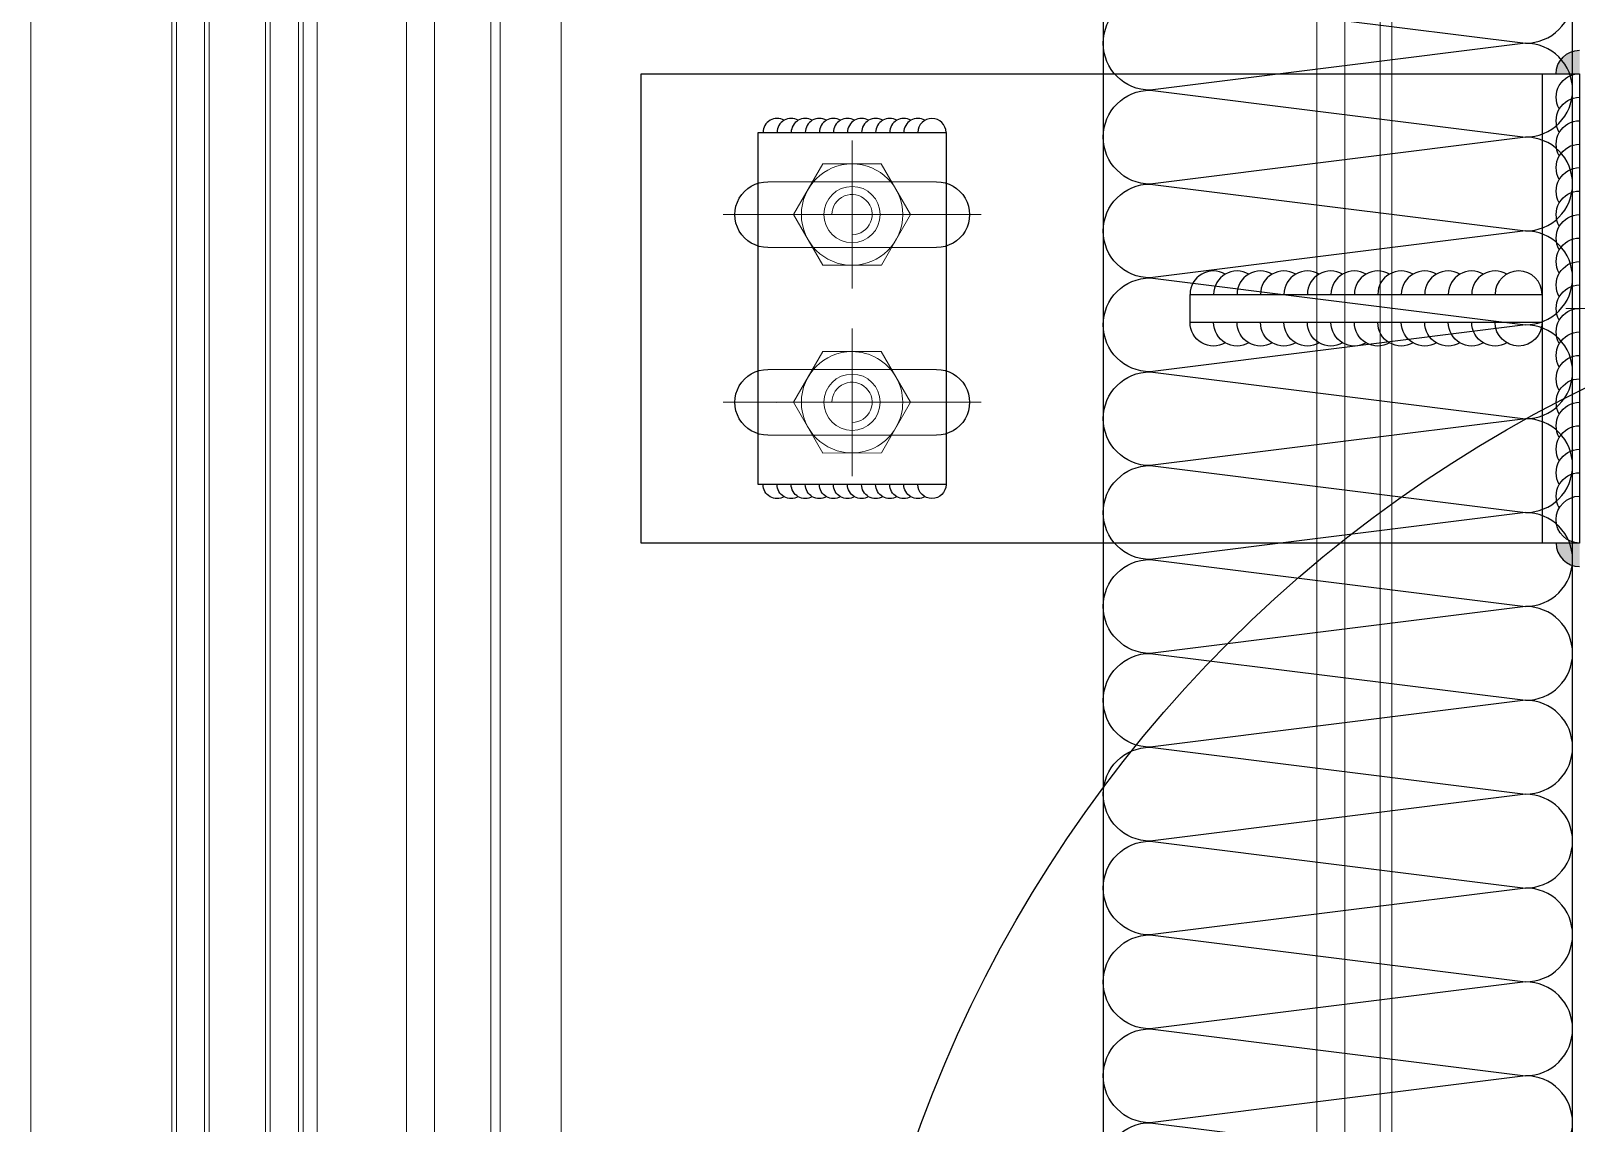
# Model space of a CAD drawing. Extents: x -280168 to 205214, y -148835 to -64913.
# Drawn here: x 51558.2 to 51887.5, y -72684.6 to -72451.9 of the extents above; entities that cross this region are included whole.
import ezdxf

# ---------------------------------------------------------------- set-up
doc = ezdxf.new("R2010")
doc.units = 0
doc.header["$LTSCALE"] = 1000
doc.header["$MEASUREMENT"] = 0
for name, pattern in [('CENTER', [50.8, 31.75, -6.35, 6.35, -6.35]), ('DASH', [0.35, 0.25, -0.1]), ('DASHED', [19.05, 12.7, -6.35])]:
    doc.linetypes.add(name, pattern=pattern)
for name, color, linetype, lineweight in [('00-SGT-轴线', 10, 'Continuous', 13), ('00-SGT-钢结构', 6, 'Continuous', 13), ('00-SGT-零部件', 31, 'Continuous', 13), ('ALP1_alum.panel', 150, 'Continuous', 20), ('ALP2_hidden', 154, 'DASHED', 13), ('DIM', 1, 'Continuous', 13), ('GL1_glass', 122, 'Continuous', 13), ('GL2_hidden', 140, 'DASHED', 13), ('STE1_carbon steel', 66, 'Continuous', 25), ('STE2_hidden', 64, 'DASHED', 13), ('XC1_alum.extrusion', 3, 'Continuous', 20), ('XC2_hidden', 70, 'DASHED', 13)]:
    doc.layers.add(name, color=color, linetype=linetype, lineweight=lineweight)
for name, color, linetype in [('2  辅材', 30, 'Continuous'), ('SY', 2, 'Continuous'), ('TC', 4, 'Continuous'), ('尺寸层', 7, 'Continuous')]:
    doc.layers.add(name, color=color, linetype=linetype)
doc.layers.add('DIM_MODI', color=2, linetype='Continuous', plot=False)

# ---------------------------------------------------------------- blocks, each defined once
blk = doc.blocks.new('*U378')
at = {"layer": 'ALP1_alum.panel'}
blk.add_lwpolyline([(648.57, -19), (1, -19), (1, -33, 0.414214), (2, -34), (648.57, -34)], format="xyb", dxfattribs=at)
at = {"layer": 'ALP2_hidden'}
blk.add_lwpolyline([(3, -19), (3, -32), (648.57, -32)], dxfattribs=at)
blk = doc.blocks.new('*U379')
at = {"color": 251}
blk.add_lwpolyline([(-0.44, 0), (651.31, 0), (651.31, 50), (-0.44, 50)], close=True, dxfattribs=at)
for points in [[(479.56, 0, 0.414214), (484.56, 5), (479.56, 45, -1), (489.56, 45), (484.56, 5, 0.414214), (489.56, 0)], [(489.56, 0, 0.414214), (494.56, 5), (489.56, 45, -1), (499.56, 45), (494.56, 5, 0.414214), (499.56, 0)], [(499.56, 0, 0.414214), (504.56, 5), (499.56, 45, -1), (509.56, 45), (504.56, 5, 0.414214), (509.56, 0)], [(509.56, 0, 0.414214), (514.56, 5), (509.56, 45, -1), (519.56, 45), (514.56, 5, 0.414214), (519.56, 0)], [(519.56, 0, 0.414214), (524.56, 5), (519.56, 45, -1), (529.56, 45), (524.56, 5, 0.414214), (529.56, 0)], [(529.56, 0, 0.414214), (534.56, 5), (529.56, 45, -1), (539.56, 45), (534.56, 5, 0.414214), (539.56, 0)], [(539.56, 0, 0.414214), (544.56, 5), (539.56, 45, -1), (549.56, 45), (544.56, 5, 0.414214), (549.56, 0)], [(549.56, 0, 0.414214), (554.56, 5), (549.56, 45, -1), (559.56, 45), (554.56, 5, 0.414214), (559.56, 0)], [(559.56, 0, 0.414214), (564.56, 5), (559.56, 45, -1), (569.56, 45), (564.56, 5, 0.414214), (569.56, 0)], [(569.56, 0, 0.414214), (574.56, 5), (569.56, 45, -1), (579.56, 45), (574.56, 5, 0.414214), (579.56, 0)], [(579.56, 0, 0.414214), (584.56, 5), (579.56, 45, -1), (589.56, 45), (584.56, 5, 0.414214), (589.56, 0)], [(589.56, 0, 0.414214), (594.56, 5), (589.56, 45, -1), (599.56, 45), (594.56, 5, 0.414214), (599.56, 0)], [(599.56, 0, 0.414214), (604.56, 5), (599.56, 45, -1), (609.56, 45), (604.56, 5, 0.414214), (609.56, 0)]]:
    blk.add_lwpolyline(points, format="xyb", dxfattribs=at)
blk = doc.blocks.new('*U388')
at = {"layer": '2  辅材'}
for centre, start in [((1, 0), 180), ((2, 0), 240), ((3, 0), 240), ((4, 0), 240), ((5, 0), 240), ((6, 0), 240), ((7, 0), 240), ((8, 0), 240), ((9, 0), 240), ((10, 0), 240), ((11, 0), 240), ((12, 0), 240)]:
    blk.add_arc(centre, 1, start, 0, dxfattribs=at)
blk = doc.blocks.new('*U389')
at = {"layer": '2  辅材'}
blk.add_hatch(color=256, dxfattribs=at).paths.add_polyline_path([(0, -1), (0, 0), (1, 0, -0.414214)])
blk.add_arc((0, 0), 1, 270, 0, dxfattribs=at)
blk = doc.blocks.new('*U380')
at = {"layer": '2  辅材'}
for centre, start in [((1, 0), 180), ((2, 0), 240), ((3, 0), 240), ((4, 0), 240), ((5, 0), 240), ((6, 0), 240), ((7, 0), 240), ((8, 0), 240), ((9, 0), 240), ((10, 0), 240), ((11, 0), 240), ((12, 0), 240), ((13, 0), 240), ((14, 0), 240)]:
    blk.add_arc(centre, 1, start, 0, dxfattribs=at)
blk = doc.blocks.new('*U366')
at = {"layer": '2  辅材'}
for centre, start in [((1, 0), 180), ((2, 0), 240), ((3, 0), 240), ((4, 0), 240), ((5, 0), 240), ((6, 0), 240), ((7, 0), 240), ((8, 0), 240), ((9, 0), 240), ((10, 0), 240), ((11, 0), 240), ((12, 0), 240), ((13, 0), 240), ((14, 0), 240), ((15, 0), 240), ((16, 0), 240), ((17, 0), 240), ((18, 0), 240), ((19, 0), 240)]:
    blk.add_arc(centre, 1, start, 0, dxfattribs=at)
blk = doc.blocks.new('MJ')
at = {"color": 252, "linetype": 'DASH', "ltscale": 20}
for p, q in [((173, 26.99), (137, 26.99)), ((137, 13), (173, 13)), ((137, -27), (173, -27))]:
    blk.add_line(p, q, dxfattribs=at)
at = {"color": 31}
blk.add_line((-9.69, 0), (2.96, 0), dxfattribs=at)
at = {"color": 252}
blk.add_line((173, -13), (137, -13), dxfattribs=at)
at = {"layer": '00-SGT-轴线', "linetype": 'CENTER'}
for p, q in [((155, 4.23), (155, 35.76)), ((182.49, 19.99), (127.51, 19.99)), ((155, -35.77), (155, -4.24)), ((182.49, -20), (127.51, -20)), ((171.23, -20.01), (141.77, -20))]:
    blk.add_line(p, q, dxfattribs=at)
at = {"layer": '00-SGT-钢结构'}
for p, q in [((175.03, 26.39), (175.03, 26.39)), ((175.03, 13.39), (175.03, 13.39)), ((175.03, -13.61), (175.03, -13.61)), ((175.03, -26.61), (175.03, -26.61))]:
    blk.add_line(p, q, dxfattribs=at)
at = {"layer": '00-SGT-零部件'}
for points in [[(167.5, 20), (161.26, 9.2), (148.79, 9.21), (142.56, 20.01), (148.8, 30.81), (161.27, 30.8)], [(167.5, -20), (161.26, -30.8), (148.79, -30.79), (142.56, -19.99), (148.8, -9.19), (161.27, -9.2)]]:
    blk.add_lwpolyline(points, close=True, dxfattribs=at)
for points in [[(155.02, 9.2, -1), (155.03, 30.8, -1)], [(155.03, 26, -1), (155.03, 14, -1)], [(155.02, -30.79, -1), (155.03, -9.19, -1)], [(155.03, -13.99, -1), (155.03, -25.99, -1)]]:
    blk.add_lwpolyline(points, format="xyb", close=True, dxfattribs=at)
for points in [[(155.03, 15.71, -2.414214), (159.32, 20)], [(155.03, -24.29, -2.414214), (159.32, -20)]]:
    blk.add_lwpolyline(points, format="xyb", dxfattribs=at)
at = {"layer": 'STE1_carbon steel', "color": 2}
blk.add_lwpolyline([(200, 50), (0, 50), (0, -50), (200, -50)], close=True, dxfattribs=at)
blk.add_lwpolyline([(8, 50), (8, -50)], dxfattribs=at)
at = {"layer": 'STE1_carbon steel'}
blk.add_lwpolyline([(175, 37.49), (135, 37.49), (135, -37.51), (175, -37.51)], close=True, dxfattribs=at)
for centre, start, end in [((137, 19.99), 89.9912, 270.0088), ((173, 19.99), 269.9912, 90.0088), ((137, -20), 89.9912, 270.0088), ((173, -20), 269.9912, 90.0088)]:
    blk.add_arc(centre, 7, start, end, dxfattribs=at)
at = {"layer": 'SY'}
blk.add_lwpolyline([(8, 3), (8, -3), (83, -3), (83, 3)], close=True, dxfattribs=at)
for name, p, xscale, yscale, zscale, rotation in [('*U389', (0, 50), 5.000000000001624, 5.000000000001624, 5.000000000001624, 90), ('*U366', (0, -50), 5.000000000001624, 5.000000000001624, 5.000000000001624, 90), ('*U388', (135, 37.49), -3.000000000000975, 3.000000000000975, 3.000000000000975, 180), ('*U380', (8, 3), -5.000000000001624, 5.000000000001624, 5.000000000001624, 180), ('*U389', (0, -50), -5.000000000001624, 5.000000000001624, 5.000000000001624, 90)]:
    blk.add_blockref(name, p, dxfattribs=dict(xscale=xscale, yscale=yscale, zscale=zscale, rotation=rotation))
for name, p, xscale, yscale, zscale in [('*U380', (8, -3), 5.000000000001624, 5.000000000001624, 5.000000000001624), ('*U388', (135, -37.51), 3.000000000000975, 3.000000000000975, 3.000000000000975)]:
    blk.add_blockref(name, p, dxfattribs=dict(xscale=xscale, yscale=yscale, zscale=zscale))

msp = doc.modelspace()

# ---------------------------------------------------------------- linework, layer by layer
at = {"layer": 'DIM_MODI'}
msp.add_circle((52013.2, -72781.95), 282.49, dxfattribs=at)
at = {"layer": 'GL1_glass'}
for points in [[(51588.2, -73134.83), (51588.2, -72332.03), (51589.2, -72331.03), (51595.2, -72331.03), (51596.2, -72332.03), (51596.2, -73134.83)], [(51608.2, -73134.83), (51608.2, -72332.03), (51609.2, -72331.03), (51615.2, -72331.03), (51616.2, -72332.03), (51616.2, -73134.83)]]:
    msp.add_lwpolyline(points, dxfattribs=at)
at = {"layer": 'GL2_hidden'}
for p, q in [((51589.2, -72331.03), (51589.2, -73134.83)), ((51595.2, -72331.03), (51595.2, -73134.83)), ((51609.2, -72331.03), (51609.2, -73134.83)), ((51615.2, -72331.03), (51615.2, -73134.83))]:
    msp.add_line(p, q, dxfattribs=at)
at = {"layer": 'STE2_hidden'}
for p, q in [((51832.2, -82211.03), (51832.2, -71691.03)), ((51838.2, -82211.03), (51838.2, -71691.03)), ((51638.2, -72351.03), (51638.2, -73671.03)), ((51644.2, -72351.03), (51644.2, -73671.03))]:
    msp.add_line(p, q, dxfattribs=at)
at = {"layer": 'XC1_alum.extrusion', "color": 76}
msp.add_line((51558.2, -71690.73), (51558.2, -81571.33), dxfattribs=at)
at = {"layer": 'XC1_alum.extrusion'}
for p, q in [((51848.2, -71691.03), (51848.2, -77821.03)), ((51619.2, -72351.03), (51619.2, -73671.03))]:
    msp.add_line(p, q, dxfattribs=at)
at = {"layer": 'XC2_hidden'}
msp.add_line((51845.7, -77821.03), (51845.7, -71691.03), dxfattribs=at)

# ---------------------------------------------------------------- block references
at = {"layer": 'DIM', "color": 6, "xscale": -1}
msp.add_blockref('MJ', (51888.2, -72511.03), dxfattribs=at)
at = {"layer": 'TC', "xscale": 2, "yscale": 2, "zscale": 2, "rotation": 90.00000000000001}
msp.add_blockref('*U379', (51886.7, -73663.64), dxfattribs=at)
at = {"layer": '尺寸层', "color": 1, "rotation": 270}
msp.add_blockref('*U378', (51690.2, -72351.03), dxfattribs=at)

doc.saveas('drawing.dxf')
